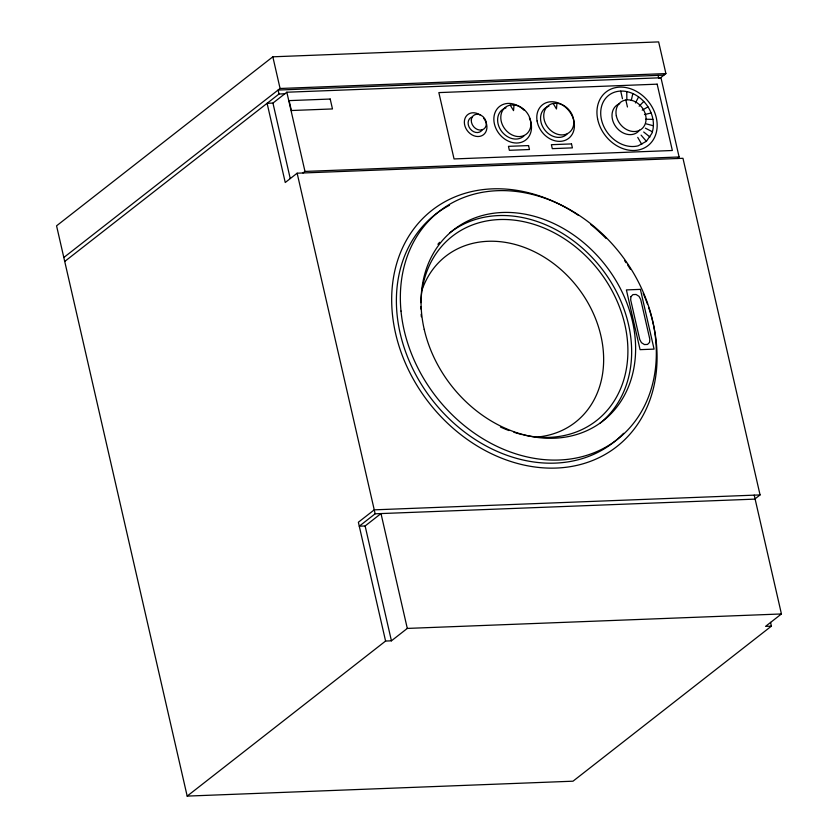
<?xml version="1.0" encoding="UTF-8"?>
<svg xmlns="http://www.w3.org/2000/svg" width="838" height="838" viewBox="0 0 838 838"><rect width="100%" height="100%" fill="white"/><g stroke="black" fill="none" stroke-linecap="round" stroke-linejoin="round"><path stroke-width="1.26" d="M514.029 104.939L513.537 110.626L510.216 105.127L514.029 104.939A17.022 13.722 52 0 1 530.161 128.643A17.022 13.722 52 0 1 505.565 129.838A17.022 13.722 52 0 1 510.216 105.127M556.956 103.284L556.463 108.971L553.153 103.462L556.956 103.284A17.022 13.722 52 0 1 573.098 126.988A17.022 13.722 52 0 1 548.502 128.172A17.022 13.722 52 0 1 553.153 103.462M631.244 100.55L632.826 93.657M635.424 102.959L638.577 96.988M646.391 141.297L651.807 133.493A29.791 24.009 52 0 0 629.39 92.264A29.791 24.009 52 0 0 601.097 117.823A29.791 24.009 52 0 0 638.158 145.822L646.391 141.297L641.091 135.128M639.143 106.227L643.71 101.482M659.799 78.353L665.906 73.587L658.647 41.9L272.832 56.806L56.565 225.82L187.178 796.1L573.003 781.194L771.41 626.143L770.541 622.351M63.824 257.496L280.081 88.493L665.906 73.587M64.725 261.456L279.012 94.003L284.857 93.772M755.111 498.799L760.066 494.923L682.97 158.298L297.144 173.204L285.245 182.506L267.102 103.304L272.947 103.074L286.837 92.222L660.973 77.766L679.105 156.978L677.125 158.529M302.989 172.984L304.98 171.434L679.105 156.978M755.132 499.113L375.152 513.799L359.282 526.201L365.127 525.971L380.997 513.568L407.299 628.416L391.43 640.819L385.585 641.049L187.178 796.1M754.221 495.153L781.435 613.961L765.565 626.363L771.41 626.143M642.212 110.176L647.931 106.918M644.474 114.586L651.042 112.994M663.926 75.137L278.101 90.043L279.012 94.003M760.066 494.923L374.251 509.839L358.371 522.242L385.585 641.049M407.299 628.416L781.435 613.961M645.794 119.216L652.865 119.373M646.098 123.825L653.294 125.731M645.386 128.172L652.31 131.713M643.689 132.006L649.963 136.992M637.739 137.38L641.772 144.387M658.081 75.357L658.762 78.332M625.839 100.005L627.442 106.992M620.728 91.164L622.466 98.737M286.837 92.222L304.98 171.434M272.832 56.806L280.081 88.493M297.144 173.204L375.152 513.799M272.947 103.074L290.231 178.515M365.127 525.971L391.43 640.819M626.772 91.677L626.845 99.114M422.153 289.613A105.316 84.9 52 0 1 577.099 286.669A105.316 84.9 52 0 1 538.132 436.954M420.896 302.707A117.027 94.338 52 0 1 526.714 222.353A117.027 94.338 52 0 1 627.892 352.452A117.027 94.338 52 0 1 523.74 434.953M522.462 434.65A117.027 94.338 52 0 1 513.883 432.261M508.97 430.554A117.027 94.338 52 0 1 500.475 427.024M421.367 316.785A117.027 94.338 52 0 1 421.158 314.198M420.896 309.065A117.027 94.338 52 0 1 420.854 306.53M437.907 244.267A121.28 97.763 52 0 1 439.604 242.308M449.922 232.713A121.28 97.763 52 0 1 601.139 267.919A121.28 97.763 52 0 1 599.819 423.4M648.738 307.756A150.002 120.923 52 0 1 537.326 467.3A150.002 120.923 52 0 1 393.389 278.132A150.002 120.923 52 0 1 578.409 215.345M590.8 224.542A150.002 120.923 52 0 1 606.146 238.547M624.603 260.639A150.002 120.923 52 0 1 626.112 262.776M627.578 264.934A150.002 120.923 52 0 1 630.406 269.291M643.186 293.373A150.002 120.923 52 0 1 647.449 304.058M623.577 433.298A144.681 116.629 52 0 1 431.235 398.668A144.681 116.629 52 0 1 449.493 205.279M639.562 130.141A17.022 13.722 52 0 1 615.972 126.894A17.022 13.722 52 0 1 619.732 103.65M482.321 129.649A8.506 6.861 52 0 1 470.212 128.853A8.506 6.861 52 0 1 472.433 116.932M483.652 118.189A12.769 10.286 52 0 1 479.912 136.343A12.769 10.286 52 0 1 464.346 122.149A12.769 10.286 52 0 1 479.996 114.858M524.033 135.861A17.022 13.722 52 0 1 500.757 130.12A17.022 13.722 52 0 1 505.953 107.872M529.386 117.917A21.275 17.148 52 0 1 514.637 142.921A21.275 17.148 52 0 1 494.525 114.115A21.275 17.148 52 0 1 523.96 110.145M566.959 134.206A17.022 13.722 52 0 1 543.694 128.455A17.022 13.722 52 0 1 548.89 106.217M630.909 296.673L630.679 299.91L639.75 339.516L641.447 342.679L644.412 344.554L647.512 344.439L649.576 342.365L649.796 339.128L640.724 299.522L639.038 296.359L636.073 294.473L632.962 294.599L630.909 296.673M657.16 84.167L438.85 92.599L454.049 158.937L672.348 150.505L657.16 84.167M330.203 99.041L289.1 100.623L291.373 110.522L332.476 108.94L330.203 99.041M528.558 145.571L508.467 146.346L509.368 150.306L529.469 149.531L528.558 145.571M571.495 143.916L551.394 144.691L552.305 148.651L572.396 147.876L571.495 143.916M640.4 289.372L626.395 289.917L640.075 349.656L654.08 349.111L640.4 289.372M401.004 311.055A144.681 116.629 52 0 0 603.224 448.529A144.681 116.629 52 0 0 580.797 216.476A144.681 116.629 52 0 0 401.004 311.055M424.217 329.376A121.28 97.763 52 0 0 602.794 421.085A121.28 97.763 52 0 0 558.014 225.59A121.28 97.763 52 0 0 424.217 329.376M616.328 115.895A17.022 13.722 52 0 0 641.217 129.314A17.022 13.722 52 0 0 635.518 101.869A17.022 13.722 52 0 0 616.328 115.895M471.302 119.886A8.506 6.861 52 0 0 482.007 129.88A8.506 6.861 52 0 0 483.107 116.733A8.506 6.861 52 0 0 471.302 119.886M597.62 118.975A34.044 27.445 52 0 0 647.303 146.158A34.044 27.445 52 0 0 636.241 91.248A34.044 27.445 52 0 0 597.62 118.975M537.085 120.997A21.275 17.148 52 0 0 567.776 138.982A21.275 17.148 52 0 0 561.952 104.677A21.275 17.148 52 0 0 537.085 120.997"/></g></svg>
